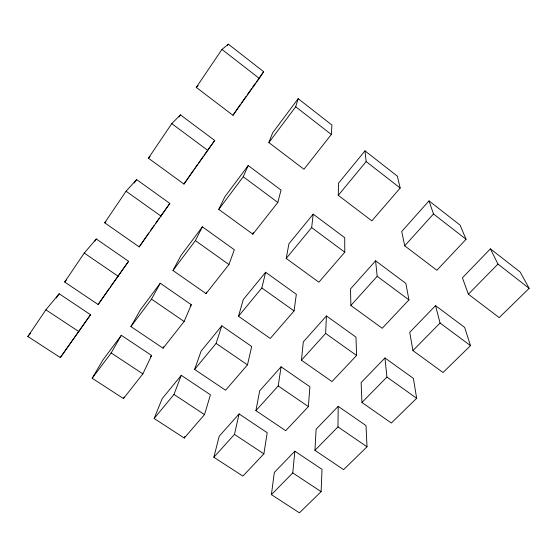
<?xml version="1.0" encoding="UTF-8"?>
<svg xmlns="http://www.w3.org/2000/svg" width="557" height="557" viewBox="0 0 557 557"><rect width="100%" height="100%" fill="white"/><g stroke="black" fill="none" stroke-linecap="round" stroke-linejoin="round"><path stroke-width="0.84" d="M314.928 450.348L337.974 426.892L338.203 406.338L366.005 425.569L367.014 446.784L343.62 469.642L314.928 450.348L316.125 429.182L338.203 406.338M338.28 195.326L338.524 183.183L364.981 150.856L397.336 176.123L400.191 188.043L371.86 220.851L338.28 195.326L366.144 161.558L364.981 150.856M321.111 491.643L322.023 469.342L294.855 451.198L274.343 472.42L271.405 494.637L299.429 512.83L321.111 491.643L292.752 472.914L294.855 451.198M301.441 360.219L325.636 333.42L326.444 315.923L355.979 337.145L356.577 355.47L331.993 381.559L301.441 360.219L303.314 341.873L326.444 315.923M331.324 134.474L331.937 125.047L298.169 98.673L272.638 132.845L268.864 142.578L303.955 169.244L331.324 134.474L295.704 106.77L298.169 98.673M308.383 406.61L309.901 386.76L281.076 366.812L259.68 390.819L255.914 410.648L285.692 430.686L308.383 406.61L278.215 385.945L281.076 366.812M286.207 258.441L311.655 227.59L313.194 214.132L344.706 237.7L344.776 252.203L318.869 282.197L286.207 258.441L288.916 243.799L313.194 214.132M294.061 310.924L296.331 294.298L265.633 272.248L243.277 299.562L238.493 316.258L270.277 338.461L294.061 310.924L261.839 287.969L265.633 272.248M263.879 453.837L267.207 432.726L239.071 413.935L219.214 436.208L213.839 457.255L242.887 476.11L263.879 453.837L234.469 434.404L239.071 413.935M247.461 364.877L251.715 346.503L221.797 325.803L201.147 351.042L194.623 369.43L225.557 390.234L247.461 364.877L216.109 343.391L221.797 325.803M277.825 202.442L281.034 190.083L248.206 165.533L224.819 196.83L218.776 209.39L252.843 234.177L277.825 202.442L243.249 176.75L248.206 165.533M204.51 414.61L210.435 394.802L181.276 375.321L162.136 398.708L154.143 418.488L184.263 438.046L204.51 414.61L173.979 394.44L181.276 375.321M252.843 234.177L253.358 232.568M184.263 438.046L184.799 436.416M228.948 264.533L234.33 249.766L202.4 226.831L180.9 255.6L172.969 270.493L206.062 293.609L228.948 264.533L195.375 240.61L202.4 226.831M206.062 293.609L206.696 292.028M184.13 321.48L191.323 304.721L160.256 283.228L140.42 309.769L130.923 326.583L163.083 348.216L184.13 321.48L151.504 299.13L160.256 283.228M163.083 348.216L163.779 346.684M142.87 373.886L151.588 355.491L121.349 335.293L102.996 359.85L92.184 378.259L123.452 398.561L142.87 373.886L111.163 352.943L121.349 335.293M123.452 398.561L124.204 397.03M259.263 78.419L263.663 71.721L228.391 44.17L221.958 49.406L196.266 87.407L232.972 115.306L259.263 78.419L221.958 49.406M232.972 115.306L238.152 107.571M27.85 336.484L45.883 309.81L59.174 293.755L90.547 314.719L60.323 357.566L27.85 336.484L30.51 333.225M64.668 282.023L84.26 253.052L96.305 238.988L128.59 261.317L98.123 304.526L64.668 282.023L66.325 280.053M104.709 222.814L126.063 191.232L136.597 179.563L169.829 203.43L139.194 246.904L104.709 222.814L105.837 221.526M148.399 158.202L171.772 123.633L180.454 114.867L214.689 140.468L183.963 184.075L148.399 158.202L150.098 156.385M56.257 298.058L59.174 293.755M94.85 241.132L96.305 238.988M134.202 183.086L136.597 179.563M178.999 117.026L180.454 114.867M227.43 45.59L228.391 44.17M183.963 184.075L193.766 169.829M139.194 246.904L148.789 232.972M98.123 304.526L109.193 288.547M60.323 357.566L90.547 314.719M110.189 287.147L128.59 261.317M150.286 230.863L154.296 225.237M155.8 223.127L159.309 218.205M160.312 216.798L169.829 203.43M194.769 168.43L197.756 164.238M198.752 162.839L203.235 156.545M204.231 155.145L207.218 150.954M208.214 149.555L214.689 140.468M238.626 106.867L240.631 104.055M241.634 102.648L246.138 96.319M247.141 94.913L251.646 88.591M252.648 87.184L255.649 82.965M256.652 81.559L263.663 71.721M92.184 378.259L111.163 352.943M130.923 326.583L151.504 299.13M172.969 270.493L195.375 240.61M218.776 209.39L243.249 176.75M268.864 142.578L295.704 106.77M150.515 356.856L151.588 355.491M190.25 306.078L191.323 304.721M154.143 418.488L173.979 394.44M194.623 369.43L216.109 343.391M238.493 316.258L261.839 287.969M375.585 260.794L350.513 288.923L350.868 305.473L382.213 328.268L408.949 299.896L405.858 283.429L375.585 260.794L377.2 276.3L408.949 299.896M429.008 200.861L401.729 231.468L404.716 245.818L436.876 270.263L466.07 239.287L460.033 225.091L429.008 200.861L433.492 213.944L466.07 239.287M213.839 457.255L234.469 434.404M255.914 410.648L278.215 385.945M350.868 305.473L377.2 276.3M404.716 245.818L433.492 213.944M384.957 357.956L361.131 382.617L361.953 402.488L391.341 423.014L416.657 398.276L413.398 378.391L384.957 357.956L386.913 377.082L416.657 398.276M435.539 305.626L409.743 332.313L412.925 350.611L443.031 372.508L470.519 345.646L464.635 327.391L435.539 305.626L440.051 323.004L470.519 345.646M490.425 248.826L462.407 277.818L468.367 294.187L499.197 317.622L529.15 288.352L520.196 272.088L490.425 248.826L497.951 264.081L529.15 288.352M271.405 494.637L292.752 472.914M361.953 402.488L386.913 377.082M412.925 350.611L440.051 323.004M468.367 294.187L497.951 264.081M196.266 87.407L198.167 85.632M45.883 309.81L78.843 331.582M84.26 253.052L118.223 276.321M337.974 426.892L367.014 446.784M126.063 191.232L161.084 216.179M325.636 333.42L356.577 355.47M171.772 123.633L207.907 150.481M311.655 227.59L344.776 252.203M366.144 161.558L400.191 188.043"/></g></svg>
